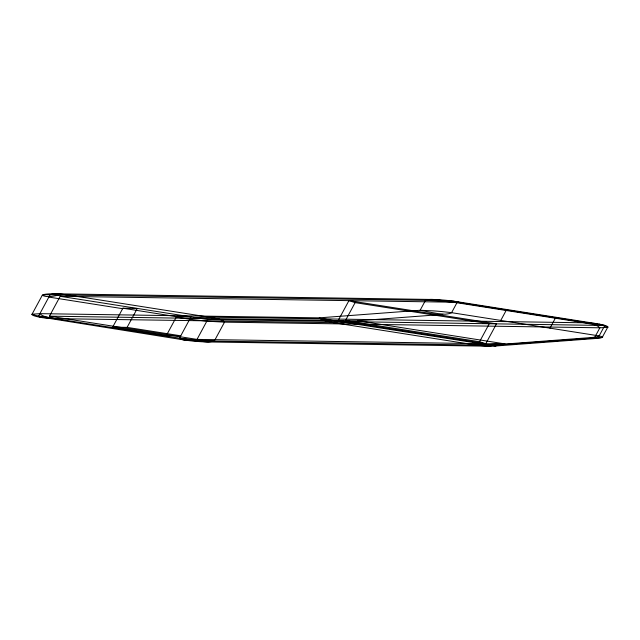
<?xml version="1.0" encoding="UTF-8"?>
<svg xmlns="http://www.w3.org/2000/svg" width="640" height="640" viewBox="0 0 640 640"><rect width="100%" height="100%" fill="white"/><g stroke="black" fill="none" stroke-linecap="round" stroke-linejoin="round"><path stroke-width="0.96" d="M451.584 312.68L599.152 335.904L604.768 325.488L457.208 302.264L451.6 312.648L442.112 311.592A43.256 5.272 4.4 0 0 433.32 310.872L420.136 310.264L319.232 317.848L39.896 313.648C43.384 317.544 50.432 317.28 55.392 318.648L197 340.928L207.104 341.952L488.992 346.192L493.632 345.288L601.352 337.512M112.656 327.152L127.096 327.368L180.76 335.808L166.32 335.592L112.656 327.152L122.88 308.216L176.544 316.656L190.976 316.872L179.44 338.28L180.568 339.184L183.864 339.928A24.736 3.016 4.4 0 0 208.48 341.992L214.224 341.192L224.52 322.152C221.032 318.256 213.984 318.52 209.024 317.144L68.168 294.984C62.304 294.52 55.736 292.552 50.12 294.712L38.624 316.016L39.168 316.792L183.864 339.928M592.6 337.448L505.28 344.032A10.744 1.312 4.4 0 0 502.536 343.52L361.696 321.352L345.48 322.568A39.52 4.816 4.4 0 1 341.672 322.784L55.392 318.648L43 317.768A24.736 3.016 4.4 0 1 32.048 314.224L42.272 295.288L46.264 294.72L443.536 300.632L454.184 301.256M505.28 344.032L197.016 339.392L49.448 316.176L60.184 296.296L456.472 302.256M127.096 327.368L137.32 308.432L122.88 308.216M166.32 335.592L176.544 316.656M197.016 339.392L206.84 321.184L224.52 322.152L599.88 327.8L607.864 327.32A8.448 1.032 4.4 0 0 607.888 326.96L604.512 325.96M206.984 320.936L207.744 319.512L604.032 325.472M348.928 300.64L338.192 320.52L485.76 343.744L496.488 323.856L348.928 300.64L355.12 302.64L489.272 323.752L479.56 341.736L345.416 320.632L355.12 302.64M594.824 337.168L599.88 327.8C596.4 323.904 589.352 324.168 584.392 322.792L443.536 300.632C437.672 300.168 431.104 298.2 425.488 300.36L420.136 310.264L431.304 312.432A184.248 22.456 4.4 0 0 438.048 313.616L445.024 314.224A40.088 4.888 4.4 0 0 451.672 312.656M500.776 320.424L506.392 310.008M549.96 328.16L555.584 317.744M594.704 337.4L597.016 338.4L495.608 346L336.72 321.128A184.84 22.528 4.4 0 1 330.848 320.096L319.192 318.072L323.24 320.296L333.224 322.608L476.392 345.144L487.816 346.192A24.736 3.016 4.4 0 0 495.512 346.048M607.736 327.216L602.384 337.128A24.736 3.016 4.4 0 1 597.512 338.376M596.776 323.68L455.92 301.512A24.736 3.016 4.4 0 0 431.304 299.456L55.936 293.808A24.736 3.016 4.4 0 0 42.272 295.288C50.16 299.24 59.4 292.976 68.168 294.984M176.288 317.128L189.704 319.24L195.888 317.648L209.024 317.144L584.392 322.792L595.92 323.528M32.048 314.224L39.896 313.648M496.008 346.008L493.632 345.288L196.248 340.816L184.224 339.984M49.448 316.176L357.712 320.816L442.84 314.416M502.552 343.512L486.336 344.736A39.52 4.816 4.4 0 1 482.528 344.944L475.584 345.016M596.912 338.424L590.4 337.64M425.488 300.36L440.56 301.104A43.36 5.28 4.4 0 1 447.2 301.664L456.952 302.736M214.296 341.088L196.624 340.12L179.48 338.176M206.84 321.184L189.704 319.24M60.184 296.296L207.744 319.512M48.84 297.08L122.624 308.688M55.072 318.6L36.008 315.568L32.032 314.304M599.168 335.872L602.544 336.872A8.464 1.032 4.4 0 1 602.616 337.144M479.56 341.736L485.76 343.744M601.416 324.96L598.608 323.96A8.464 1.032 4.4 0 0 596.904 323.664M460.56 302.792L457.752 301.8A8.464 1.032 4.4 0 0 456.048 301.496M357.704 320.816A17.864 2.176 4.4 0 1 361.704 321.352M599.064 324.064A24.736 3.016 4.4 0 1 607.752 326.872M599.288 335.88A38.984 4.752 4.4 0 1 592.528 337.432"/></g></svg>
